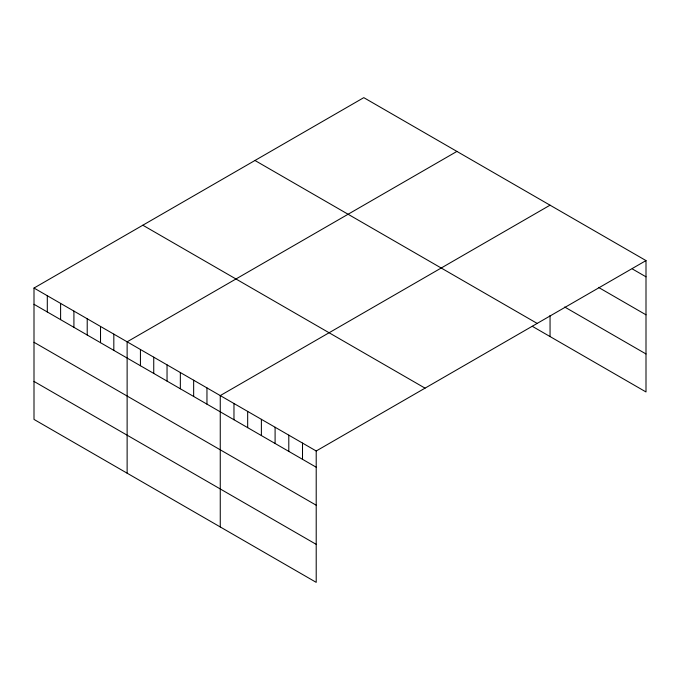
<?xml version="1.0" encoding="UTF-8"?>
<svg xmlns="http://www.w3.org/2000/svg" width="680" height="680" viewBox="0 0 680 680"><rect width="100%" height="100%" fill="white"/><g stroke="black" fill="none" stroke-linecap="round" stroke-linejoin="round"><path stroke-width="1.02" d="M646 260.584L316.208 450.985L316.208 582.352L34 419.416L34 288.048L363.791 97.648L646 260.584L646 391.952L532.312 326.315M456.917 151.419L127.126 341.819L127.126 473.187M550.052 205.181L220.26 395.59L220.26 526.957M632.289 268.906L646 276.82M598.485 287.376L646 314.815M564.672 307.003L646 353.957M254.957 160.48L537.166 323.416M142.834 225.216L425.043 388.152M34 288.048L316.208 450.985M34 304.291L316.208 467.219M34 342.278L316.208 505.214M34 381.421L316.208 544.357M550.052 315.444L550.052 336.549M302.506 443.071L302.506 459.306M288.796 435.157L288.796 451.392M275.094 427.244L275.094 443.479M261.383 419.33L261.383 435.565M247.673 411.417L247.673 427.652M233.971 403.503L233.971 419.738M206.958 387.906L206.958 404.141M193.656 380.222L193.656 396.466M180.344 372.546L180.344 388.781M167.042 364.863L167.042 381.098M153.739 357.178L153.739 373.422M140.437 349.503L140.437 365.738M113.823 334.135L113.823 350.378M100.521 326.459L100.521 342.695M87.218 318.775L87.218 335.01M73.916 311.091L73.916 327.335M60.605 303.416L60.605 319.651M47.302 295.732L47.302 311.967"/></g></svg>
